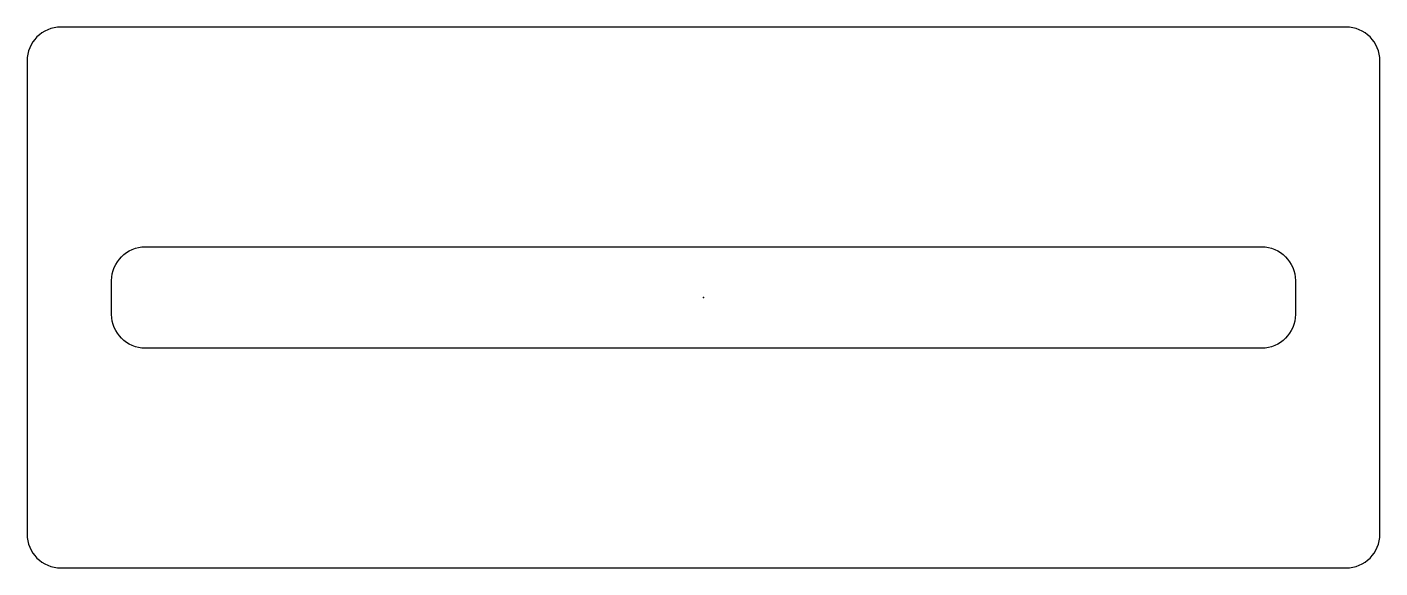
# Model space of a CAD drawing. Header units: centimetres. Extents: x -2 to 2, y -0.8 to 0.8.
import ezdxf

# ---------------------------------------------------------------- set-up
doc = ezdxf.new("R2010")
doc.units = ezdxf.units.CM
doc.header["$MEASUREMENT"] = 0
doc.layers.add('opjtankplatev5 v1_Outline', color=7, linetype='Continuous')

msp = doc.modelspace()

# ---------------------------------------------------------------- linework, layer by layer
at = {"layer": 'opjtankplatev5 v1_Outline'}
for p, q in [((1.9, 0.8, 0), (-1.9, 0.8, 0)), ((-2, 0.7, 0), (-2, -0.7, 0)), ((2, -0.7, 0), (2, 0.7, 0)), ((-1.65, 0.15, 0), (1.65, 0.15, 0)), ((-1.75, -0.05, 0), (-1.75, 0.05, 0)), ((1.75, 0.05, 0), (1.75, -0.05, 0)), ((1.65, -0.15, 0), (-1.65, -0.15, 0)), ((-1.9, -0.8, 0), (1.9, -0.8, 0))]:
    msp.add_line(p, q, dxfattribs=at)
for centre, start, end in [((-1.9, 0.7, 0), 90, 180), ((1.9, 0.7, 0), 0, 90), ((-1.9, -0.7, 0), 180, 270), ((1.9, -0.7, 0), 270, 0)]:
    msp.add_arc(centre, 0.1, start, end, dxfattribs=at)
at = {"layer": 'opjtankplatev5 v1_Outline', "extrusion": (0, 0, -1)}
for centre, start, end in [((1.65, 0.05, 0), 360, 90), ((-1.65, 0.05, 0), 90, 180), ((1.65, -0.05, 0), 270, 360), ((-1.65, -0.05, 0), 180, 270)]:
    msp.add_arc(centre, 0.1, start, end, dxfattribs=at)
at = {"layer": 'opjtankplatev5 v1_Outline'}
msp.add_point((0, 0), dxfattribs=at)

doc.saveas('drawing.dxf')
